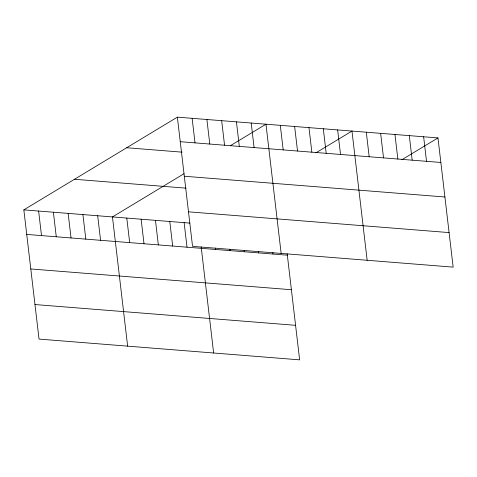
<?xml version="1.0" encoding="UTF-8"?>
<svg xmlns="http://www.w3.org/2000/svg" width="477" height="477" viewBox="0 0 477 477"><rect width="100%" height="100%" fill="white"/><g stroke="black" fill="none" stroke-linecap="round" stroke-linejoin="round"><path stroke-width="0.72" d="M287.172 253.746L299.634 359.855L39.031 339.087L23.85 209.868L177.366 117.145L437.969 137.913L453.15 267.132L192.547 246.359L177.366 117.145M183.997 173.723L112.459 216.934L127.633 346.147M230.51 145.622L265.969 124.205L281.15 253.424M315.875 152.861L351.972 131.062L367.153 260.275M401.872 159.717L437.969 137.913M180.252 141.693L440.855 162.46M126.703 147.745L182.083 152.157M184.307 176.234L444.91 197.001M74.507 179.269L186.048 188.159M188.487 211.818L449.09 232.591M23.85 209.868L189.858 223.099M26.736 234.422L287.339 255.189M30.79 268.962L291.399 289.73M34.97 304.547L295.579 325.314M423.636 136.768L426.521 161.321M409.302 135.629L412.188 160.177M394.968 134.484L397.854 159.038M380.64 133.345L383.52 157.893M366.306 132.201L369.186 156.754M337.638 129.917L340.524 154.465M323.305 128.772L326.19 153.326M308.971 127.633L311.857 152.181M294.637 126.488L297.523 151.042M280.303 125.35L283.189 149.897M272.838 252.601L273.005 254.05M251.206 123.03L254.086 147.578M258.504 251.462L258.671 252.905M236.437 121.85L239.323 146.403M244.17 250.318L244.337 251.761M221.668 120.675L224.554 145.223M229.836 249.179L230.003 250.622M206.899 119.494L209.785 144.048M215.503 248.034L215.676 249.477M192.136 118.32L195.015 142.873M201.169 246.895L213.636 353.004M184.122 222.646L187.008 247.193M169.788 221.501L172.674 246.054M155.454 220.362L158.34 244.91M141.12 219.217L144.006 243.765M126.787 218.072L129.672 242.626M97.69 215.753L100.569 240.307M82.92 214.578L85.806 239.126M68.151 213.404L71.037 237.951M53.388 212.223L56.268 236.777M38.619 211.049L41.499 235.596"/></g></svg>
